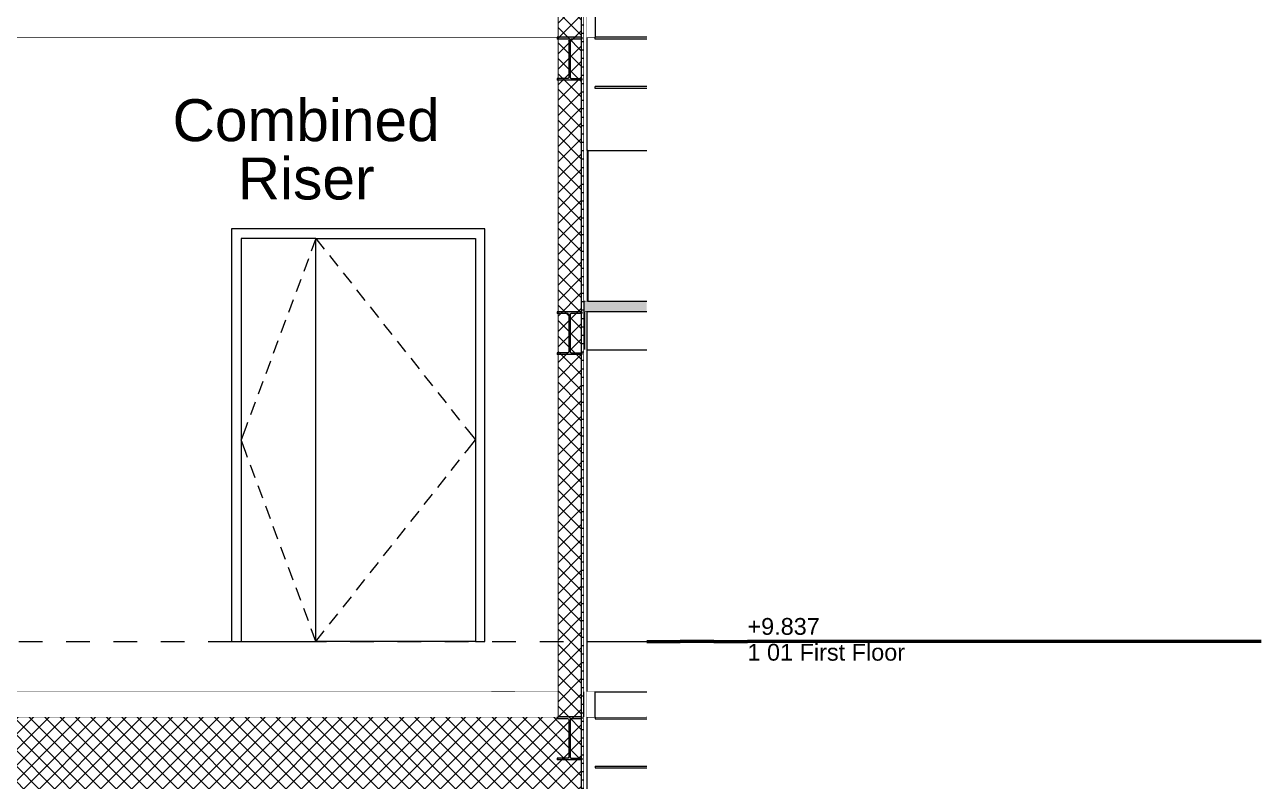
# Model space of a CAD drawing. Header units: millimetres. Extents: x -46169 to 174149, y -86316 to 18123.
# Drawn here: x 166780 to 174149, y -75662 to -71154 of the extents above; entities that cross this region are included whole.
import ezdxf

# ---------------------------------------------------------------- set-up
doc = ezdxf.new("R2010")
doc.units = ezdxf.units.MM
doc.header["$MEASUREMENT"] = 0
doc.linetypes.add('Dashed', pattern=[2822.222233, 1411.111116, -1411.111116])
doc.linetypes.add('Wipeout_Contour', pattern=[1000, 0, -1000])
for name, color, linetype, lineweight, true_color in [('0_Pen_No__105', 7, 'Continuous', 15, 0xa6a6a6), ('0_Pen_No__25', 7, 'Continuous', 50, 0x2a2a2a), ('New_A-25-M_Wall_Int_Pen_No__107', 7, 'Continuous', 15, 0xa6a6a6), ('New_ArchiCAD Doors_Pen_No__63', 7, 'Continuous', 20, 0x606060)]:
    doc.layers.add(name, color=color, linetype=linetype, lineweight=lineweight, true_color=true_color)
for name, color, linetype, lineweight in [('0_Pen_No__6', 7, 'Continuous', 35), ('A-230-M_FLOOR.IFC Import_Pen_No__89', 8, 'Continuous', 20), ('A-95-P_Text_1_50_GA_Pen_No__1', 7, 'Continuous', 13), ('New_A-20-M_Floor_Slab_Pen_No__89', 8, 'Continuous', 20), ('New_A-25-M_Wall_Int_Pen_No__1', 7, 'Continuous', 13), ('New_A-25-M_Wall_Int_Pen_No__87', 8, 'Continuous', 20), ('New_A-30-M_Stair_Pen_No__1', 7, 'Continuous', 13), ('New_A-30-M_Stair_Pen_No__141', 255, 'Continuous', 0), ('New_A-30-M_Stair_Pen_No__160', 5, 'Continuous', 200), ('S-280-M_COLUMN.IFC Import_Pen_No__88', 8, 'Continuous', 20), ('S-280-M_STRUCT_FRAME.IFC Import_Pen_No__1', 7, 'Continuous', 13), ('S-280-M_STRUCT_FRAME.IFC Import_Pen_No__160', 5, 'Continuous', 200), ('S-280-M_STRUCT_FRAME.IFC Import_Pen_No__90', 8, 'Continuous', 20)]:
    doc.layers.add(name, color=color, linetype=linetype, lineweight=lineweight)
for name, color, linetype in [('A-230-M_FLOOR.IFC Import', 7, 'Continuous'), ('A-25-M_Wall_Int', 7, 'Continuous'), ('New_A-20-M_Floor_Slab', 7, 'Continuous'), ('New_A-25-M_Wall_Int', 7, 'Continuous'), ('New_A-30-M_Stair', 7, 'Continuous'), ('New_ArchiCAD Doors', 7, 'Continuous'), ('S-280-M_COLUMN.IFC Import', 7, 'Continuous'), ('S-280-M_STRUCT_FRAME.IFC Import', 7, 'Continuous')]:
    doc.layers.add(name, color=color, linetype=linetype)
doc.styles.add('GENERATED_STYLE_1', font='')
doc.styles.get('GENERATED_STYLE_1').set_extended_font_data('Swis721 BT')
pattern_1 = [(45, (165992.32, -78878.83), (-45.96194, 45.96194), []), (135, (165992.32, -78878.83), (45.96194, 45.96194), [])]
pattern_2 = [(270, (165992.32, -78878.83), (86.60254, 0), [0, -50]), (270, (166035.62, -78903.83), (86.60254, 0), [0, -50])]

# ---------------------------------------------------------------- blocks, each defined once
blk = doc.blocks.new('Section Elem_3_3', base_point=(165992.3, -78878.8))
at = {"color": 254, "linetype": 'Wipeout_Contour', "lineweight": 0, "ltscale": 725975.572081}
blk.add_wipeout([(166086.5, -74828.8), (164477.2, -74828.8), (164477.2, -75128.8), (166086.5, -75128.8)], dxfattribs=at).dxf.layer = 'New_A-20-M_Floor_Slab'
at = {"color": 254, "linetype": 'Wipeout_Contour', "lineweight": 0, "ltscale": 744327.65507}
blk.add_wipeout([(170128.4, -75128.8), (170486.5, -75128.8), (170486.5, -74828.8), (170128.4, -74828.8)], dxfattribs=at).dxf.layer = 'New_A-20-M_Floor_Slab'
at = {"layer": 'New_A-20-M_Floor_Slab_Pen_No__89', "linetype": 'Continuous'}
for p, q in [((164477.2, -74828.8), (166086.5, -74828.8)), ((170111.6, -75128.8), (170111.6, -74828.8)), ((170128.4, -75128.8), (170178.4, -75128.8))]:
    blk.add_line(p, q, dxfattribs=at)
blk = doc.blocks.new('Section Elem_5_3', base_point=(165992.3, -78878.8))
at = {"color": 254, "linetype": 'Wipeout_Contour', "lineweight": 0, "ltscale": 739008.640083}
blk.add_wipeout([(169702, -71228.8), (169562, -71228.8), (169562, -75128.8), (169702, -75128.8)], dxfattribs=at).dxf.layer = 'New_A-25-M_Wall_Int'
at = {"layer": 'New_A-25-M_Wall_Int_Pen_No__87', "linetype": 'Continuous'}
for p, q in [((169562, -71228.8), (169702, -71228.8)), ((169702, -75128.8), (169562, -75128.8))]:
    blk.add_line(p, q, dxfattribs=at)
blk = doc.blocks.new('Section Elem_9_3', base_point=(165992.3, -78878.8))
at = {"layer": 'New_A-25-M_Wall_Int_Pen_No__87', "linetype": 'Continuous'}
for p, q in [((166359.4, -71228.8), (169562, -71228.8)), ((166378.6, -75128.8), (169562, -75128.8))]:
    blk.add_line(p, q, dxfattribs=at)
at = {"color": 254, "linetype": 'Wipeout_Contour', "lineweight": 0, "ltscale": 1447502.405845415}
blk.add_wipeout([(166241.6, -71239), (166241.6, -71522.4), (166264.8, -71522.4), (166271.1, -71519.8), (166273.7, -71513.5), (166273.7, -71247.9), (166271.1, -71241.6), (166264.8, -71239)], dxfattribs=at).dxf.layer = 'New_A-25-M_Wall_Int'
at = {"layer": 'New_A-25-M_Wall_Int_Pen_No__87', "linetype": 'Continuous'}
for p, q in [((166241.5, -71522.4), (166241.5, -71239)), ((166241.5, -71538.8), (166241.5, -71532.6))]:
    blk.add_line(p, q, dxfattribs=at)
blk = doc.blocks.new('Section Elem_17_3', base_point=(165992.3, -78878.8))
at = {"color": 254, "linetype": 'Wipeout_Contour', "lineweight": 0, "ltscale": 739747.965392}
blk.add_wipeout([(166241.5, -75278.8), (166241.5, -78878.8), (169956.5, -78878.8), (169956.5, -75278.8)], dxfattribs=at).dxf.layer = 'New_A-25-M_Wall_Int'
at = {"layer": 'New_A-25-M_Wall_Int_Pen_No__107', "linetype": 'Continuous'}
h = blk.add_hatch(dxfattribs=at)
h.set_pattern_fill('Concrete_Block_0003', color=256, style=0, pattern_type=2)
h.set_pattern_definition(pattern_1)
h.paths.add_polyline_path([(166241.5, -75278.8), (166241.5, -78878.8), (169956.5, -78878.8), (169956.5, -75278.8)])
at = {"layer": 'New_A-25-M_Wall_Int_Pen_No__1', "linetype": 'Continuous'}
for p, q in [((166273.1, -75278.8), (166241.5, -75278.8)), ((166280.3, -75278.8), (166273.1, -75278.8)), ((166359.3, -75278.8), (166280.3, -75278.8)), ((169952.7, -75278.8), (166359.3, -75278.8)), ((169956.5, -75278.8), (169952.7, -75278.8))]:
    blk.add_line(p, q, dxfattribs=at)
blk = doc.blocks.new('Section Elem_21_3', base_point=(165992.3, -78878.8))
at = {"color": 254, "linetype": 'Wipeout_Contour', "lineweight": 0, "ltscale": 733879.082588}
blk.add_wipeout([(168069.1, -72443.8), (168012.1, -72443.8), (168012.1, -74828.8), (168069.1, -74828.8)], dxfattribs=at).dxf.layer = 'New_ArchiCAD Doors'
at = {"color": 254, "linetype": 'Wipeout_Contour', "lineweight": 0, "ltscale": 739206.030832}
blk.add_wipeout([(169465.1, -74828.8), (169522.1, -74828.8), (169522.1, -72443.8), (169465.1, -72443.8)], dxfattribs=at).dxf.layer = 'New_ArchiCAD Doors'
at = {"color": 254, "linetype": 'Wipeout_Contour', "lineweight": 0, "ltscale": 1469200.412581415}
blk.add_wipeout([(168069.1, -72427.8), (169465.1, -72427.8), (169465.1, -72443.8), (169522.1, -72443.8), (169522.1, -72370.8), (168012.1, -72370.8), (168012.1, -72443.8), (168069.1, -72443.8)], dxfattribs=at).dxf.layer = 'New_ArchiCAD Doors'
at = {"layer": 'New_ArchiCAD Doors_Pen_No__63', "linetype": 'Continuous'}
for p, q in [((168012.1, -72370.8), (168012.1, -72443.8)), ((169522.1, -72370.8), (168012.1, -72370.8)), ((169522.1, -72443.8), (169522.1, -72370.8)), ((168012.1, -72443.8), (168012.1, -74828.8)), ((169522.1, -74828.8), (169522.1, -72443.8))]:
    blk.add_line(p, q, dxfattribs=at)
at = {"color": 254, "linetype": 'Wipeout_Contour', "lineweight": 0, "ltscale": 737347.067426}
blk.add_wipeout([(169465.1, -74828.8), (169465.1, -72427.8), (168515.1, -72427.8), (168515.1, -74828.8)], dxfattribs=at).dxf.layer = 'New_ArchiCAD Doors'
at = {"layer": 'New_ArchiCAD Doors_Pen_No__63', "linetype": 'Continuous'}
for p, q in [((169465.1, -72427.8), (169465.1, -74828.8)), ((168595.8, -72529.8), (168645.4, -72592.5)), ((168676.5, -72631.7), (168726.1, -72694.4)), ((168757.1, -72733.7), (168806.8, -72796.4)), ((168837.8, -72835.6), (168887.5, -72898.3)), ((168918.5, -72937.5), (168968.1, -73000.3)), ((168999.2, -73039.5), (169048.8, -73102.2)), ((169079.8, -73141.4), (169129.5, -73204.2)), ((169160.5, -73243.4), (169210.1, -73306.1)), ((169241.2, -73345.3), (169290.8, -73408)), ((169321.8, -73447.3), (169371.5, -73510)), ((169402.5, -73549.2), (169415.5, -73565.6)), ((169415.5, -73565.6), (169465.1, -73628.3)), ((169415.5, -73691.1), (169465.1, -73628.3)), ((169321.8, -73809.4), (169371.5, -73746.7)), ((169402.5, -73707.5), (169415.5, -73691.1)), ((169241.2, -73911.4), (169290.8, -73848.6)), ((169160.5, -74013.3), (169210.1, -73950.6)), ((169079.8, -74115.2), (169129.5, -74052.5)), ((168999.2, -74217.2), (169048.8, -74154.4)), ((168918.5, -74319.1), (168968.1, -74256.4)), ((168837.8, -74421.1), (168887.5, -74358.3)), ((168757.1, -74523), (168806.8, -74460.3)), ((168676.5, -74624.9), (168726.1, -74562.2)), ((168595.8, -74726.9), (168645.4, -74664.2)), ((169465.1, -74828.8), (169522.1, -74828.8))]:
    blk.add_line(p, q, dxfattribs=at)
at = {"color": 254, "linetype": 'Wipeout_Contour', "lineweight": 0, "ltscale": 734788.033878}
blk.add_wipeout([(168069.1, -74828.8), (168515.1, -74828.8), (168515.1, -72427.8), (168069.1, -72427.8)], dxfattribs=at).dxf.layer = 'New_ArchiCAD Doors'
at = {"layer": 'New_ArchiCAD Doors_Pen_No__63', "linetype": 'Continuous'}
for p, q in [((168515.1, -72427.8), (168069.1, -72427.8)), ((168069.1, -72427.8), (168069.1, -74828.8)), ((168515.1, -72427.8), (168487.3, -72502.8)), ((168515.1, -74828.8), (168515.1, -72427.8)), ((168515.1, -72427.8), (169465.1, -72427.8)), ((168515.1, -72427.8), (168564.8, -72490.6)), ((168469.9, -72549.7), (168442, -72624.7)), ((168424.6, -72671.6), (168396.7, -72746.5)), ((168379.3, -72793.4), (168351.5, -72868.4)), ((168334, -72915.3), (168306.2, -72990.3)), ((168288.8, -73037.1), (168260.9, -73112.1)), ((168243.5, -73159), (168215.6, -73234)), ((168198.2, -73280.9), (168170.4, -73355.9)), ((168152.9, -73402.7), (168125.1, -73477.7)), ((168107.7, -73524.6), (168097, -73553.3)), ((168097, -73553.3), (168069.1, -73628.3)), ((168097, -73703.3), (168069.1, -73628.3)), ((168107.7, -73732.1), (168097, -73703.3)), ((168152.9, -73853.9), (168125.1, -73778.9)), ((168198.2, -73975.8), (168170.4, -73900.8)), ((168243.5, -74097.7), (168215.6, -74022.7)), ((168288.8, -74219.5), (168260.9, -74144.5)), ((168334, -74341.4), (168306.2, -74266.4)), ((168379.3, -74463.2), (168351.5, -74388.3)), ((168424.6, -74585.1), (168396.7, -74510.1)), ((168469.9, -74707), (168442, -74632)), ((168515.1, -74828.8), (168487.3, -74753.8)), ((168515.1, -74828.8), (168564.8, -74766.1)), ((168012.1, -74828.8), (168069.1, -74828.8)), ((168069.1, -74828.8), (168515.1, -74828.8)), ((169465.1, -74828.8), (168515.1, -74828.8))]:
    blk.add_line(p, q, dxfattribs=at)
blk = doc.blocks.new('Section Elem_49_3', base_point=(165992.3, -78878.8))
at = {"color": 254, "linetype": 'Wipeout_Contour', "lineweight": 0, "ltscale": 744643.941559}
blk.add_wipeout([(170111.5, -75278.8), (170111.5, -75953.9), (170111.8, -75953.9), (170111.8, -75278.8)], dxfattribs=at).dxf.layer = 'New_A-25-M_Wall_Int'
at = {"color": 254, "linetype": 'Wipeout_Contour', "lineweight": 0, "ltscale": 748589.587537}
blk.add_wipeout([(170111.5, -78878.8), (170111.8, -78878.8), (170111.8, -77141), (170111.5, -77141)], dxfattribs=at).dxf.layer = 'New_A-25-M_Wall_Int'
at = {"color": 254, "linetype": 'Wipeout_Contour', "lineweight": 0, "ltscale": 746756.658904}
blk.add_wipeout([(169956.5, -75278.8), (169956.5, -78878.8), (170096.5, -78878.8), (170096.5, -75278.8)], dxfattribs=at).dxf.layer = 'New_A-25-M_Wall_Int'
at = {"layer": 'New_A-25-M_Wall_Int_Pen_No__107', "linetype": 'Continuous'}
h = blk.add_hatch(dxfattribs=at)
h.set_pattern_fill('Concrete_Block_0003', color=256, style=0, pattern_type=2)
h.set_pattern_definition(pattern_1)
h.paths.add_polyline_path([(169956.5, -75278.8), (169956.5, -78878.8), (170096.5, -78878.8), (170096.5, -75278.8)])
at = {"color": 254, "linetype": 'Wipeout_Contour', "lineweight": 0, "ltscale": 747038.996672}
blk.add_wipeout([(170096.5, -78878.8), (170111.5, -78878.8), (170111.5, -75278.8), (170096.5, -75278.8)], dxfattribs=at).dxf.layer = 'New_A-25-M_Wall_Int'
at = {"layer": 'New_A-25-M_Wall_Int_Pen_No__107', "linetype": 'Continuous'}
h = blk.add_hatch(dxfattribs=at)
h.set_pattern_fill('Plaster_0003', color=256, style=0, pattern_type=2)
h.set_pattern_definition([(270, (165992.32, -78878.83), (86.6025, 0), [0, -50]), (270, (166035.62, -78903.83), (86.6025, 0), [0, -50])])
h.paths.add_polyline_path([(170096.5, -78878.8), (170111.5, -78878.8), (170111.5, -75278.8), (170096.5, -75278.8)])
at = {"layer": 'New_A-25-M_Wall_Int_Pen_No__1', "linetype": 'Continuous'}
for p, q in [((170096.5, -75278.8), (170096.5, -78878.8)), ((170111.5, -75278.8), (170111.5, -75953.9)), ((170111.5, -76849.1), (170111.5, -76853.8)), ((170111.5, -76853.8), (170111.5, -77141)), ((170111.5, -77141), (170111.5, -78878.8))]:
    blk.add_line(p, q, dxfattribs=at)
at = {"layer": 'New_A-25-M_Wall_Int_Pen_No__1', "linetype": 'Continuous', "flags": 128}
blk.add_lwpolyline([(170111.5, -75953.9), (170111.5, -75954), (170111.5, -76849.1)], dxfattribs=at)
blk = doc.blocks.new('Section Elem_50_3', base_point=(165992.3, -78878.8))
at = {"color": 254, "linetype": 'Wipeout_Contour', "lineweight": 0, "ltscale": 1846875.876743966}
blk.add_wipeout([(170128.4, -71903.9), (170486.5, -71903.9), (170486.5, -71533.2), (170178.5, -71533.2), (170178.5, -71522.5), (170486.5, -71522.5), (170486.5, -71239.5), (170178.5, -71239.5), (170178.5, -71228.8), (170128.4, -71228.8)], dxfattribs=at).dxf.layer = 'New_A-25-M_Wall_Int'
at = {"color": 254, "linetype": 'Wipeout_Contour', "lineweight": 0, "ltscale": 742701.407636}
blk.add_wipeout([(170486.5, -73091), (170128.4, -73091), (170128.4, -74828.8), (170486.5, -74828.8)], dxfattribs=at).dxf.layer = 'New_A-25-M_Wall_Int'
at = {"layer": 'New_A-25-M_Wall_Int_Pen_No__87', "linetype": 'Continuous'}
for p, q in [((170128.4, -71228.8), (170178.4, -71228.8)), ((170128.4, -74828.8), (170486.5, -74828.8))]:
    blk.add_line(p, q, dxfattribs=at)
blk = doc.blocks.new('Section Elem_51_3', base_point=(165992.3, -78878.8))
at = {"color": 254, "linetype": 'Wipeout_Contour', "lineweight": 0, "ltscale": 738912.421213}
blk.add_wipeout([(170111.6, -71228.8), (170111.5, -71228.8), (170111.5, -72799.1), (170111.6, -72799.1)], dxfattribs=at).dxf.layer = 'New_A-25-M_Wall_Int'
at = {"color": 254, "linetype": 'Wipeout_Contour', "lineweight": 0, "ltscale": 1114272.543785044}
blk.add_wipeout([(170111.5, -75278.8), (170111.6, -75278.8), (170111.6, -75128.8), (170111.6, -75128.8), (170111.6, -73091), (170111.5, -73091)], dxfattribs=at).dxf.layer = 'New_A-25-M_Wall_Int'
at = {"color": 254, "linetype": 'Wipeout_Contour', "lineweight": 0, "ltscale": 740863.848321}
blk.add_wipeout([(170111.5, -75278.8), (170111.5, -71228.8), (170096.5, -71228.8), (170096.5, -75278.8)], dxfattribs=at).dxf.layer = 'New_A-25-M_Wall_Int'
at = {"layer": 'New_A-25-M_Wall_Int_Pen_No__107', "linetype": 'Continuous'}
h = blk.add_hatch(dxfattribs=at)
h.set_pattern_fill('Plaster_0003', color=256, style=0, pattern_type=2)
h.set_pattern_definition(pattern_2)
h.paths.add_polyline_path([(170111.5, -75278.8), (170111.5, -71228.8), (170096.5, -71228.8), (170096.5, -75278.8)])
at = {"color": 254, "linetype": 'Wipeout_Contour', "lineweight": 0, "ltscale": 740579.154792}
blk.add_wipeout([(170096.5, -71228.8), (169956.5, -71228.8), (169956.5, -75278.8), (170096.5, -75278.8)], dxfattribs=at).dxf.layer = 'New_A-25-M_Wall_Int'
at = {"layer": 'New_A-25-M_Wall_Int_Pen_No__107', "linetype": 'Continuous'}
h = blk.add_hatch(dxfattribs=at)
h.set_pattern_fill('Concrete_Block_0003', color=256, style=0, pattern_type=2)
h.set_pattern_definition(pattern_1)
h.paths.add_polyline_path([(170096.5, -71228.8), (169956.5, -71228.8), (169956.5, -75278.8), (170096.5, -75278.8)])
at = {"layer": 'New_A-25-M_Wall_Int_Pen_No__1', "linetype": 'Continuous'}
for p, q in [((169956.5, -71228.8), (169956.5, -75278.8)), ((170096.5, -71228.8), (170096.5, -75278.8)), ((170111.5, -71228.8), (170111.5, -72799.1)), ((170111.5, -72799.1), (170111.5, -73091)), ((170111.5, -73091), (170111.5, -75278.8))]:
    blk.add_line(p, q, dxfattribs=at)
at = {"layer": 'New_A-25-M_Wall_Int_Pen_No__87', "linetype": 'Continuous'}
blk.add_line((170111.6, -75128.8), (170111.6, -75278.8), dxfattribs=at)
blk = doc.blocks.new('Section Elem_61_3', base_point=(165992.3, -78878.8))
at = {"color": 254, "linetype": 'Wipeout_Contour', "lineweight": 0, "ltscale": 732749.511366}
blk.add_wipeout([(170111.5, -68749.1), (170111.9, -68749.1), (170111.9, -67178.8), (170111.5, -67178.8)], dxfattribs=at).dxf.layer = 'New_A-25-M_Wall_Int'
at = {"color": 254, "linetype": 'Wipeout_Contour', "lineweight": 0, "ltscale": 920269.438024}
blk.add_wipeout([(170111.5, -71228.8), (170111.9, -71228.8), (170111.9, -70778.8), (170111.9, -69041), (170111.5, -69041)], dxfattribs=at).dxf.layer = 'New_A-25-M_Wall_Int'
at = {"color": 254, "linetype": 'Wipeout_Contour', "lineweight": 0, "ltscale": 734608.01221}
blk.add_wipeout([(170096.5, -71228.8), (170111.5, -71228.8), (170111.5, -67178.8), (170096.5, -67178.8)], dxfattribs=at).dxf.layer = 'New_A-25-M_Wall_Int'
at = {"layer": 'New_A-25-M_Wall_Int_Pen_No__107', "linetype": 'Continuous'}
h = blk.add_hatch(dxfattribs=at)
h.set_pattern_fill('Plaster_0003', color=256, style=0, pattern_type=2)
h.set_pattern_definition(pattern_2)
h.paths.add_polyline_path([(170096.5, -71228.8), (170111.5, -71228.8), (170111.5, -67178.8), (170096.5, -67178.8)])
at = {"color": 254, "linetype": 'Wipeout_Contour', "lineweight": 0, "ltscale": 734320.892962}
blk.add_wipeout([(169956.5, -67178.8), (169956.5, -71228.8), (170096.5, -71228.8), (170096.5, -67178.8)], dxfattribs=at).dxf.layer = 'New_A-25-M_Wall_Int'
at = {"layer": 'New_A-25-M_Wall_Int_Pen_No__107', "linetype": 'Continuous'}
h = blk.add_hatch(dxfattribs=at)
h.set_pattern_fill('Concrete_Block_0003', color=256, style=0, pattern_type=2)
h.set_pattern_definition(pattern_1)
h.paths.add_polyline_path([(169956.5, -67178.8), (169956.5, -71228.8), (170096.5, -71228.8), (170096.5, -67178.8)])
at = {"layer": 'New_A-25-M_Wall_Int_Pen_No__1', "linetype": 'Continuous'}
for p, q in [((169956.5, -67178.8), (169956.5, -71228.8)), ((170096.5, -67178.8), (170096.5, -71228.8)), ((170111.5, -67178.8), (170111.5, -68749.1)), ((170111.5, -68749.1), (170111.5, -69041)), ((170111.5, -69041), (170111.5, -71228.8))]:
    blk.add_line(p, q, dxfattribs=at)
blk = doc.blocks.new('Section Elem_64_3', base_point=(165992.3, -78878.8))
at = {"color": 254, "linetype": 'Wipeout_Contour', "lineweight": 0, "ltscale": 740232.80331}
blk.add_wipeout([(170135.9, -72803.7), (170135.5, -72803.7), (170135.5, -72803.8), (170135.9, -72803.8)], dxfattribs=at).dxf.layer = 'New_A-30-M_Stair'
at = {"color": 254, "linetype": 'Wipeout_Contour', "lineweight": 0, "ltscale": 740447.599772}
blk.add_wipeout([(170119.5, -72863.8), (170119.5, -73091), (170119.9, -73091), (170119.9, -72863.8)], dxfattribs=at).dxf.layer = 'New_A-30-M_Stair'
at = {"color": 254, "linetype": 'Wipeout_Contour', "lineweight": 0, "ltscale": 740878.337935}
blk.add_wipeout([(170135.9, -72803.8), (170486.5, -72803.8), (170486.5, -72803.7), (170135.9, -72803.7)], dxfattribs=at).dxf.layer = 'New_A-30-M_Stair'
at = {"color": 254, "linetype": 'Wipeout_Contour', "lineweight": 0, "ltscale": 741137.997128}
blk.add_wipeout([(170128.4, -73091), (170486.5, -73091), (170486.5, -72863.8), (170128.4, -72863.8)], dxfattribs=at).dxf.layer = 'New_A-30-M_Stair'
at = {"layer": 'New_A-30-M_Stair_Pen_No__1', "linetype": 'Continuous'}
for p, q in [((170119.5, -73091), (170119.8, -73091)), ((170128.4, -73091), (170486.5, -73091))]:
    blk.add_line(p, q, dxfattribs=at)
at = {"layer": 'New_A-30-M_Stair_Pen_No__141', "linetype": 'Continuous'}
for p, q in [((170119.5, -72863.8), (170119.5, -73091)), ((170486.5, -72863.8), (170119.5, -72863.8))]:
    blk.add_line(p, q, dxfattribs=at)
at = {"layer": 'New_A-30-M_Stair_Pen_No__141', "linetype": 'Continuous', "flags": 128}
blk.add_lwpolyline([(170119.5, -73091), (170117.7, -73091), (170111.5, -73091)], dxfattribs=at)
at = {"color": 254, "linetype": 'Wipeout_Contour', "lineweight": 0, "ltscale": 739528.528673}
blk.add_wipeout([(170135.9, -71904), (170135.5, -71904), (170135.5, -72803.7), (170135.9, -72803.7)], dxfattribs=at).dxf.layer = 'New_A-30-M_Stair'
at = {"color": 254, "linetype": 'Wipeout_Contour', "lineweight": 0, "ltscale": 740174.677567}
blk.add_wipeout([(170135.9, -72803.7), (170486.5, -72803.7), (170486.5, -71904), (170135.9, -71904)], dxfattribs=at).dxf.layer = 'New_A-30-M_Stair'
at = {"color": 254, "linetype": 'Wipeout_Contour', "lineweight": 0, "ltscale": 738824.251354}
blk.add_wipeout([(170135.9, -71903.9), (170135.5, -71903.9), (170135.5, -71904), (170135.9, -71904)], dxfattribs=at).dxf.layer = 'New_A-30-M_Stair'
at = {"color": 254, "linetype": 'Wipeout_Contour', "lineweight": 0, "ltscale": 740170.310274}
blk.add_wipeout([(170119.5, -72803.8), (170119.9, -72803.8), (170119.9, -72799.1), (170119.5, -72799.1)], dxfattribs=at).dxf.layer = 'New_A-30-M_Stair'
at = {"layer": 'New_A-30-M_Stair_Pen_No__160', "linetype": 'Continuous', "lineweight": 0, "true_color": 0x00007f}
for points in [[(170111.5, -73091), (170117.7, -73091), (170119.5, -73091), (170119.5, -72799.1), (170117.7, -72799.1), (170111.5, -72799.1)], [(170486.5, -72803.8), (170119.5, -72803.8), (170119.5, -72863.8), (170486.5, -72863.8)]]:
    blk.add_hatch(color=176, dxfattribs=at).paths.add_polyline_path(points)
at = {"layer": 'New_A-30-M_Stair_Pen_No__1', "linetype": 'Continuous'}
blk.add_line((170119.5, -72799.1), (170119.8, -72799.1), dxfattribs=at)
at = {"layer": 'New_A-30-M_Stair_Pen_No__141', "linetype": 'Continuous'}
for p, q in [((170119.5, -72799.1), (170119.5, -72803.8)), ((170127.5, -72803.8), (170119.5, -72803.8)), ((170127.5, -72803.7), (170127.5, -72803.8)), ((170135.5, -72803.7), (170135.5, -72803.8)), ((170486.5, -72803.8), (170135.5, -72803.8))]:
    blk.add_line(p, q, dxfattribs=at)
at = {"layer": 'New_A-30-M_Stair_Pen_No__141', "linetype": 'Continuous', "flags": 128}
blk.add_lwpolyline([(170119.5, -72799.1), (170117.7, -72799.1), (170111.5, -72799.1)], dxfattribs=at)
at = {"color": 254, "linetype": 'Wipeout_Contour', "lineweight": 0, "ltscale": 739471.014524}
blk.add_wipeout([(170135.9, -71904), (170486.5, -71904), (170486.5, -71903.9), (170135.9, -71903.9)], dxfattribs=at).dxf.layer = 'New_A-30-M_Stair'
at = {"layer": 'New_A-30-M_Stair_Pen_No__160', "linetype": 'Continuous', "lineweight": 0, "true_color": 0x00007f}
blk.add_hatch(color=176, dxfattribs=at).paths.add_polyline_path([(170135.5, -72803.8), (170135.5, -72803.7), (170135.5, -71904), (170135.5, -71903.9), (170135.4, -71903.9), (170135.4, -71903.9), (170129.3, -71903.9), (170127.6, -71903.9), (170127.5, -71903.9), (170127.5, -71903.9), (170127.5, -71904), (170127.5, -72803.7), (170127.5, -72803.8), (170127.5, -72803.8), (170127.6, -72803.8), (170129.3, -72803.8), (170135.4, -72803.8), (170135.4, -72803.8)])
at = {"layer": 'New_A-30-M_Stair_Pen_No__1', "linetype": 'Continuous'}
for p, q in [((170135.5, -71903.9), (170135.9, -71903.9)), ((170135.9, -71903.9), (170486.5, -71903.9)), ((170135.9, -72803.7), (170135.9, -71904))]:
    blk.add_line(p, q, dxfattribs=at)
at = {"layer": 'New_A-30-M_Stair_Pen_No__141', "linetype": 'Continuous'}
blk.add_line((170127.6, -71903.9), (170127.5, -71903.9), dxfattribs=at)
at = {"layer": 'New_A-30-M_Stair_Pen_No__141', "linetype": 'Continuous', "flags": 128}
for points in [[(170127.5, -71903.9), (170127.5, -71904), (170127.5, -72803.7)], [(170135.5, -71903.9), (170135.4, -71903.9), (170135.4, -71903.9), (170129.3, -71903.9), (170127.5, -71903.9), (170127.5, -71903.9)], [(170135.5, -71903.9), (170135.5, -71904), (170135.5, -72803.7)]]:
    blk.add_lwpolyline(points, dxfattribs=at)
blk = doc.blocks.new('Section Elem_162_3', base_point=(165992.3, -78878.8))
at = {"color": 254, "linetype": 'Wipeout_Contour', "lineweight": 0, "ltscale": 1862927.997735675}
blk.add_wipeout([(170128.4, -75953.9), (170486.5, -75953.9), (170486.5, -75583.2), (170179, -75583.2), (170179, -75572.5), (170486.5, -75572.5), (170486.5, -75289.5), (170179, -75289.5), (170179, -75278.8), (170128.4, -75278.8)], dxfattribs=at).dxf.layer = 'New_A-25-M_Wall_Int'
at = {"color": 254, "linetype": 'Wipeout_Contour', "lineweight": 0, "ltscale": 749301.576684}
blk.add_wipeout([(170486.5, -77141), (170128.4, -77141), (170128.4, -78878.8), (170486.5, -78878.8)], dxfattribs=at).dxf.layer = 'New_A-25-M_Wall_Int'
at = {"layer": 'New_A-25-M_Wall_Int_Pen_No__87', "linetype": 'Continuous'}
blk.add_line((170128.4, -75278.8), (170178.4, -75278.8), dxfattribs=at)
blk = doc.blocks.new('Section Elem_180_3', base_point=(165992.3, -78878.8))
at = {"color": 254, "linetype": 'Wipeout_Contour', "lineweight": 0, "ltscale": 3325509.532701952}
blk.add_wipeout([(169702, -75128.8), (169956.5, -75128.8), (169956.5, -73119.8), (169952.7, -73119.8), (169952.7, -73108.9), (169956.5, -73108.9), (169956.5, -72874.7), (169952.7, -72874.7), (169952.7, -72863.8), (169956.5, -72863.8), (169956.5, -71484.8), (169952.7, -71484.8), (169952.7, -71473.9), (169956.5, -71473.9), (169956.5, -71239.7), (169952.7, -71239.7), (169952.7, -71228.8), (169702, -71228.8)], dxfattribs=at).dxf.layer = 'New_A-25-M_Wall_Int'
at = {"layer": 'New_A-25-M_Wall_Int_Pen_No__87', "linetype": 'Continuous'}
for p, q in [((169702, -71228.8), (169952.7, -71228.8)), ((169702, -75128.8), (169956.5, -75128.8))]:
    blk.add_line(p, q, dxfattribs=at)
blk = doc.blocks.new('Section Elem_181_3', base_point=(165992.3, -78878.8))
at = {"color": 254, "linetype": 'Wipeout_Contour', "lineweight": 0, "ltscale": 738913.066597}
blk.add_wipeout([(170111.8, -71228.8), (170111.6, -71228.8), (170111.6, -72799.1), (170111.8, -72799.1)], dxfattribs=at).dxf.layer = 'A-25-M_Wall_Int'
at = {"color": 254, "linetype": 'Wipeout_Contour', "lineweight": 0, "ltscale": 742225.30274}
blk.add_wipeout([(170111.6, -73091), (170111.6, -75128.8), (170111.8, -75128.8), (170111.8, -73091)], dxfattribs=at).dxf.layer = 'A-25-M_Wall_Int'
blk = doc.blocks.new('Section Elem_223_3', base_point=(165992.3, -78878.8))
at = {"color": 254, "linetype": 'Wipeout_Contour', "lineweight": 0, "ltscale": 2396876.240677879}
blk.add_wipeout([(170111.8, -71228.8), (170111.8, -72799.1), (170119.9, -72799.1), (170119.9, -72803.8), (170127.5, -72803.8), (170127.5, -71903.9), (170128.4, -71903.9), (170128.4, -68813.8), (170119.9, -68813.8), (170119.9, -69041), (170111.9, -69041), (170111.9, -70778.8), (170111.9, -71228.8)], dxfattribs=at).dxf.layer = 'S-280-M_COLUMN.IFC Import'
at = {"color": 254, "linetype": 'Wipeout_Contour', "lineweight": 0, "ltscale": 2790016.066855576}
blk.add_wipeout([(170112, -75278.8), (170111.8, -75278.8), (170111.8, -75953.9), (170111.9, -75953.9), (170111.9, -75954), (170111.9, -76849.1), (170119.8, -76849.1), (170119.8, -76853.8), (170128.4, -76853.8), (170128.4, -72863.8), (170119.9, -72863.8), (170119.9, -73091), (170111.8, -73091), (170111.8, -75128.8), (170112, -75128.8)], dxfattribs=at).dxf.layer = 'S-280-M_COLUMN.IFC Import'
at = {"color": 254, "linetype": 'Wipeout_Contour', "lineweight": 0, "ltscale": 737634.669265}
blk.add_wipeout([(170128.4, -71228.8), (170128.5, -71228.8), (170128.5, -71078.8), (170128.4, -71078.8)], dxfattribs=at).dxf.layer = 'S-280-M_COLUMN.IFC Import'
at = {"color": 254, "linetype": 'Wipeout_Contour', "lineweight": 0, "ltscale": 744035.537166}
blk.add_wipeout([(170128.4, -75278.8), (170128.5, -75278.8), (170128.5, -75128.8), (170128.4, -75128.8)], dxfattribs=at).dxf.layer = 'S-280-M_COLUMN.IFC Import'
at = {"layer": 'S-280-M_COLUMN.IFC Import_Pen_No__88', "linetype": 'Continuous'}
for p, q in [((170128.4, -68813.8), (170128.4, -71903.9)), ((170128.5, -71078.8), (170128.5, -71228.8)), ((170128.4, -72863.8), (170128.4, -76853.8)), ((170128.5, -75128.8), (170128.5, -75278.8))]:
    blk.add_line(p, q, dxfattribs=at)
blk = doc.blocks.new('Section Elem_261_3', base_point=(165992.3, -78878.8))
at = {"color": 254, "linetype": 'Wipeout_Contour', "lineweight": 0, "ltscale": 744913.067281}
blk.add_wipeout([(170179, -75278.8), (170179, -75289.5), (170486.5, -75289.5), (170486.5, -75278.8)], dxfattribs=at).dxf.layer = 'S-280-M_STRUCT_FRAME.IFC Import'
at = {"color": 254, "linetype": 'Wipeout_Contour', "lineweight": 0, "ltscale": 745388.76381}
blk.add_wipeout([(170179, -75572.5), (170179, -75583.2), (170486.5, -75583.2), (170486.5, -75572.5)], dxfattribs=at).dxf.layer = 'S-280-M_STRUCT_FRAME.IFC Import'
at = {"layer": 'S-280-M_STRUCT_FRAME.IFC Import_Pen_No__90', "linetype": 'Continuous'}
for p, q in [((170179, -75278.8), (170179, -75289.5)), ((170179, -75278.8), (170486.5, -75278.8)), ((170179, -75289.5), (170486.5, -75289.5)), ((170179, -75572.5), (170179, -75583.2)), ((170179, -75572.5), (170486.5, -75572.5)), ((170179, -75583.2), (170486.5, -75583.2))]:
    blk.add_line(p, q, dxfattribs=at)
blk = doc.blocks.new('Section Elem_263_3', base_point=(165992.3, -78878.8))
at = {"color": 254, "linetype": 'Wipeout_Contour', "lineweight": 0, "ltscale": 726346.668582}
blk.add_wipeout([(166086.5, -75128.8), (164476.6, -75128.8), (164476.6, -75278.8), (166086.5, -75278.8)], dxfattribs=at).dxf.layer = 'A-230-M_FLOOR.IFC Import'
at = {"color": 254, "linetype": 'Wipeout_Contour', "lineweight": 0, "ltscale": 736874.224529}
blk.add_wipeout([(166378.6, -75128.8), (166378.6, -75278.8), (169956.5, -75278.8), (169956.5, -75128.8)], dxfattribs=at).dxf.layer = 'A-230-M_FLOOR.IFC Import'
at = {"color": 254, "linetype": 'Wipeout_Contour', "lineweight": 0, "ltscale": 744782.08681}
blk.add_wipeout([(170178.4, -75278.8), (170486.5, -75278.8), (170486.5, -75128.8), (170178.4, -75128.8)], dxfattribs=at).dxf.layer = 'A-230-M_FLOOR.IFC Import'
at = {"layer": 'A-230-M_FLOOR.IFC Import_Pen_No__89', "linetype": 'Continuous'}
for p, q in [((164476.6, -75128.8), (166086.5, -75128.8)), ((164476.6, -75278.8), (164476.6, -75128.8)), ((164476.6, -75278.8), (166086.5, -75278.8))]:
    blk.add_line(p, q, dxfattribs=at)
at = {"color": 254, "linetype": 'Wipeout_Contour', "lineweight": 0, "ltscale": 744127.033821}
blk.add_wipeout([(170178.4, -75128.8), (170128.5, -75128.8), (170128.5, -75278.8), (170178.4, -75278.8)], dxfattribs=at).dxf.layer = 'A-230-M_FLOOR.IFC Import'
at = {"layer": 'A-230-M_FLOOR.IFC Import_Pen_No__89', "linetype": 'Continuous'}
for p, q in [((170178.4, -75128.8), (170486.5, -75128.8)), ((170178.4, -75278.8), (170178.4, -75128.8)), ((170178.4, -75278.8), (170179, -75278.8))]:
    blk.add_line(p, q, dxfattribs=at)
at = {"color": 254, "linetype": 'Wipeout_Contour', "lineweight": 0, "ltscale": 743974.934278}
blk.add_wipeout([(170112, -75128.8), (170111.7, -75128.8), (170111.7, -75278.8), (170112, -75278.8)], dxfattribs=at).dxf.layer = 'A-230-M_FLOOR.IFC Import'
at = {"color": 254, "linetype": 'Wipeout_Contour', "lineweight": 0, "ltscale": 743974.105471}
blk.add_wipeout([(170111.6, -75128.8), (170111.6, -75278.8), (170111.7, -75278.8), (170111.7, -75128.8)], dxfattribs=at).dxf.layer = 'A-230-M_FLOOR.IFC Import'
at = {"layer": 'A-230-M_FLOOR.IFC Import_Pen_No__89', "linetype": 'Continuous'}
for p, q in [((170111.6, -75128.8), (170111.7, -75128.8)), ((170111.7, -75128.8), (170112, -75128.8)), ((170111.7, -75278.8), (170111.7, -75128.8)), ((170112, -75278.8), (170112, -75128.8)), ((170111.6, -75278.8), (170111.7, -75278.8)), ((170111.7, -75278.8), (170112, -75278.8))]:
    blk.add_line(p, q, dxfattribs=at)
blk = doc.blocks.new('Section Elem_265_3', base_point=(165992.3, -78878.8))
at = {"layer": 'S-280-M_STRUCT_FRAME.IFC Import_Pen_No__160', "linetype": 'Continuous', "lineweight": 0, "true_color": 0x00007f}
blk.add_hatch(color=176, dxfattribs=at).paths.add_polyline_path([(170099.1, -75534.8), (170099.1, -75523.9), (170036.7, -75523.9), (170031.3, -75521.7), (170029.1, -75516.3), (170029.1, -75297.3), (170031.3, -75292), (170036.7, -75289.7), (170099.1, -75289.7), (170099.1, -75278.8), (169952.7, -75278.8), (169952.7, -75289.7), (170015.2, -75289.7), (170020.5, -75292), (170022.8, -75297.3), (170022.8, -75516.3), (170020.5, -75521.7), (170015.2, -75523.9), (169952.7, -75523.9), (169952.7, -75534.8)])
at = {"layer": 'S-280-M_STRUCT_FRAME.IFC Import_Pen_No__1', "linetype": 'Continuous'}
for p, q in [((169952.7, -75278.8), (169952.7, -75289.7)), ((170099.1, -75278.8), (169956.5, -75278.8)), ((170099.1, -75278.8), (170099.1, -75289.7)), ((169952.7, -75523.9), (169952.7, -75534.8)), ((170099.1, -75523.9), (170099.1, -75534.8)), ((170099.1, -75534.8), (169952.7, -75534.8))]:
    blk.add_line(p, q, dxfattribs=at)
at = {"layer": 'S-280-M_STRUCT_FRAME.IFC Import_Pen_No__1', "linetype": 'Continuous', "flags": 128}
for points in [[(170020.5, -75292), (170015.2, -75289.7), (169952.7, -75289.7)], [(170020.5, -75292), (170022.8, -75297.3), (170022.8, -75516.3), (170020.5, -75521.7)], [(170031.3, -75292), (170029.1, -75297.3), (170029.1, -75516.3), (170031.3, -75521.7)], [(170099.1, -75289.7), (170036.7, -75289.7), (170031.3, -75292)], [(170020.5, -75521.7), (170015.2, -75523.9), (169952.7, -75523.9)], [(170031.3, -75521.7), (170036.7, -75523.9), (170099.1, -75523.9)]]:
    blk.add_lwpolyline(points, dxfattribs=at)
blk = doc.blocks.new('Section Elem_277_3', base_point=(165992.3, -78878.8))
at = {"color": 254, "linetype": 'Wipeout_Contour', "lineweight": 0, "ltscale": 730158.050904}
blk.add_wipeout([(166241.5, -71228.8), (169956.5, -71228.8), (169956.5, -71078.8), (166241.5, -71078.8)], dxfattribs=at).dxf.layer = 'A-230-M_FLOOR.IFC Import'
at = {"color": 254, "linetype": 'Wipeout_Contour', "lineweight": 0, "ltscale": 738387.686759}
blk.add_wipeout([(170486.5, -71078.8), (170178.4, -71078.8), (170178.4, -71228.8), (170486.5, -71228.8)], dxfattribs=at).dxf.layer = 'A-230-M_FLOOR.IFC Import'
at = {"color": 254, "linetype": 'Wipeout_Contour', "lineweight": 0, "ltscale": 737726.959699}
blk.add_wipeout([(170128.5, -71078.8), (170128.5, -71228.8), (170178.4, -71228.8), (170178.4, -71078.8)], dxfattribs=at).dxf.layer = 'A-230-M_FLOOR.IFC Import'
at = {"layer": 'A-230-M_FLOOR.IFC Import_Pen_No__89', "linetype": 'Continuous'}
for p in [(170178.4, -71078.8), (170486.5, -71228.8)]:
    blk.add_line(p, (170178.4, -71228.8), dxfattribs=at)
blk = doc.blocks.new('Section Elem_278_3', base_point=(165992.3, -78878.8))
at = {"color": 254, "linetype": 'Wipeout_Contour', "lineweight": 0, "ltscale": 738511.827855}
blk.add_wipeout([(170178.5, -71228.8), (170178.5, -71239.5), (170486.5, -71239.5), (170486.5, -71228.8)], dxfattribs=at).dxf.layer = 'S-280-M_STRUCT_FRAME.IFC Import'
at = {"color": 254, "linetype": 'Wipeout_Contour', "lineweight": 0, "ltscale": 738965.890797}
blk.add_wipeout([(170178.5, -71522.5), (170178.5, -71533.2), (170486.5, -71533.2), (170486.5, -71522.5)], dxfattribs=at).dxf.layer = 'S-280-M_STRUCT_FRAME.IFC Import'
at = {"layer": 'S-280-M_STRUCT_FRAME.IFC Import_Pen_No__90', "linetype": 'Continuous'}
for p, q in [((170178.5, -71239.5), (170178.5, -71228.8)), ((170486.5, -71228.8), (170178.5, -71228.8)), ((170486.5, -71239.5), (170178.5, -71239.5)), ((170178.5, -71533.2), (170178.5, -71522.5)), ((170486.5, -71522.5), (170178.5, -71522.5)), ((170486.5, -71533.2), (170178.5, -71533.2))]:
    blk.add_line(p, q, dxfattribs=at)
blk = doc.blocks.new('Section Elem_279_3', base_point=(165992.3, -78878.8))
at = {"layer": 'S-280-M_STRUCT_FRAME.IFC Import_Pen_No__160', "linetype": 'Continuous', "lineweight": 0, "true_color": 0x00007f}
blk.add_hatch(color=176, dxfattribs=at).paths.add_polyline_path([(170099.1, -71484.8), (170099.1, -71473.9), (170036.7, -71473.9), (170031.3, -71471.7), (170029.1, -71466.3), (170029.1, -71247.3), (170031.3, -71242), (170036.7, -71239.7), (170099.1, -71239.7), (170099.1, -71228.8), (169952.7, -71228.8), (169952.7, -71239.7), (170015.2, -71239.7), (170020.5, -71242), (170022.8, -71247.3), (170022.8, -71466.3), (170020.5, -71471.7), (170015.2, -71473.9), (169952.7, -71473.9), (169952.7, -71484.8)])
at = {"layer": 'S-280-M_STRUCT_FRAME.IFC Import_Pen_No__1', "linetype": 'Continuous'}
for p, q in [((169952.7, -71228.8), (169952.7, -71239.7)), ((170099.1, -71228.8), (169952.7, -71228.8)), ((170099.1, -71228.8), (170099.1, -71239.7)), ((169952.7, -71473.9), (169952.7, -71484.8)), ((170099.1, -71473.9), (170099.1, -71484.8)), ((170099.1, -71484.8), (169952.7, -71484.8))]:
    blk.add_line(p, q, dxfattribs=at)
at = {"layer": 'S-280-M_STRUCT_FRAME.IFC Import_Pen_No__1', "linetype": 'Continuous', "flags": 128}
for points in [[(170020.5, -71242), (170015.2, -71239.7), (169952.7, -71239.7)], [(170020.5, -71242), (170022.8, -71247.3), (170022.8, -71466.3), (170020.5, -71471.7)], [(170031.3, -71242), (170029.1, -71247.3), (170029.1, -71466.3), (170031.3, -71471.7)], [(170099.1, -71239.7), (170036.7, -71239.7), (170031.3, -71242)], [(170020.5, -71471.7), (170015.2, -71473.9), (169952.7, -71473.9)], [(170031.3, -71471.7), (170036.7, -71473.9), (170099.1, -71473.9)]]:
    blk.add_lwpolyline(points, dxfattribs=at)
blk = doc.blocks.new('Section Elem_281_3', base_point=(165992.3, -78878.8))
at = {"layer": 'S-280-M_STRUCT_FRAME.IFC Import_Pen_No__160', "linetype": 'Continuous', "lineweight": 0, "true_color": 0x00007f}
blk.add_hatch(color=176, dxfattribs=at).paths.add_polyline_path([(169952.7, -73119.8), (170099.1, -73119.8), (170099.1, -73108.9), (170036.7, -73108.9), (170031.3, -73106.7), (170029.1, -73101.3), (170029.1, -72882.3), (170031.3, -72877), (170036.7, -72874.7), (170099.1, -72874.7), (170099.1, -72863.8), (169952.7, -72863.8), (169952.7, -72874.7), (170015.2, -72874.7), (170020.5, -72877), (170022.8, -72882.3), (170022.8, -73101.3), (170020.5, -73106.7), (170015.2, -73108.9), (169952.7, -73108.9)])
at = {"layer": 'S-280-M_STRUCT_FRAME.IFC Import_Pen_No__1', "linetype": 'Continuous'}
for p, q in [((169952.7, -72863.8), (169952.7, -72874.7)), ((170099.1, -72863.8), (169952.7, -72863.8)), ((170099.1, -72863.8), (170099.1, -72874.7)), ((169952.7, -73108.9), (169952.7, -73119.8)), ((170099.1, -73119.8), (169952.7, -73119.8)), ((170099.1, -73108.9), (170099.1, -73119.8))]:
    blk.add_line(p, q, dxfattribs=at)
at = {"layer": 'S-280-M_STRUCT_FRAME.IFC Import_Pen_No__1', "linetype": 'Continuous', "flags": 128}
for points in [[(170020.5, -72877), (170015.2, -72874.7), (169952.7, -72874.7)], [(170020.5, -72877), (170022.8, -72882.3), (170022.8, -73101.3), (170020.5, -73106.7)], [(170031.3, -72877), (170029.1, -72882.3), (170029.1, -73101.3), (170031.3, -73106.7)], [(170099.1, -72874.7), (170036.7, -72874.7), (170031.3, -72877)], [(170020.5, -73106.7), (170015.2, -73108.9), (169952.7, -73108.9)], [(170031.3, -73106.7), (170036.7, -73108.9), (170099.1, -73108.9)]]:
    blk.add_lwpolyline(points, dxfattribs=at)
blk = doc.blocks.new('A04 Atrium Longitudinal Section_STORY_MARKER', base_point=(165992.3, -78878.8))
at = {"layer": '0_Pen_No__105', "linetype": 'Dashed', "ltscale": 0.1}
blk.add_line((140779.4, -74828.8), (170486.5, -74828.8), dxfattribs=at)
at = {"layer": '0_Pen_No__25', "linetype": 'Continuous'}
blk.add_line((170486.5, -74828.8), (170586.5, -74828.8), dxfattribs=at)
at = {"color": 254, "linetype": 'Wipeout_Contour', "lineweight": 0, "ltscale": 751826.012827}
blk.add_wipeout([(174148.5, -74680.6), (170686.5, -74680.6), (170686.5, -74977.1), (174148.5, -74977.1)], dxfattribs=at)
at = {"layer": '0_Pen_No__25', "linetype": 'Continuous'}
for p, q in [((170586.5, -74828.8), (170686.5, -74828.8)), ((170886.5, -74828.8), (170686.5, -74828.8)), ((170886.5, -74828.8), (171086.5, -74828.8)), ((174148.5, -74828.8), (171086.5, -74828.8))]:
    blk.add_line(p, q, dxfattribs=at)
at = {"layer": '0_Pen_No__6', "char_height": 100, "attachment_point": 1, "style": 'GENERATED_STYLE_1'}
for s, insert in [('\\A1;{\\fSwis721 BT|b0|i0|c0|p34;+9.837}', (171086.5, -74689.4)), ('\\A1;{\\fSwis721 BT|b0|i0|c0|p34;1 01 First Floor}', (171086.5, -74843.4))]:
    blk.add_mtext(s, dxfattribs=dict(at, insert=insert))

msp = doc.modelspace()

# ---------------------------------------------------------------- block references
at = {"layer": 'New_A-20-M_Floor_Slab'}
msp.add_blockref('Section Elem_3_3', (165992.3, -78878.8), dxfattribs=at)
at = {"layer": 'New_A-25-M_Wall_Int'}
msp.add_blockref('Section Elem_17_3', (165992.3, -78878.8), dxfattribs=at)

# ---------------------------------------------------------------- next in the draw order: block references
for name in ['Section Elem_5_3', 'Section Elem_50_3', 'Section Elem_49_3']:
    msp.add_blockref(name, (165992.3, -78878.8), dxfattribs=at)

# ---------------------------------------------------------------- next in the draw order: block references
for name in ['Section Elem_9_3', 'Section Elem_51_3']:
    msp.add_blockref(name, (165992.3, -78878.8), dxfattribs=at)

# ---------------------------------------------------------------- next in the draw order: block references
for name in ['Section Elem_61_3', 'Section Elem_162_3']:
    msp.add_blockref(name, (165992.3, -78878.8), dxfattribs=at)
at = {"layer": 'New_A-30-M_Stair'}
msp.add_blockref('Section Elem_64_3', (165992.3, -78878.8), dxfattribs=at)
at = {"layer": 'New_ArchiCAD Doors'}
msp.add_blockref('Section Elem_21_3', (165992.3, -78878.8), dxfattribs=at)

# ---------------------------------------------------------------- next in the draw order: texts
at = {"layer": 'A-95-P_Text_1_50_GA_Pen_No__1', "linetype": 'Continuous', "insert": (168456.5, -71597.7), "char_height": 250, "width": 1812.818, "attachment_point": 2, "line_spacing_factor": 0.833671, "style": 'GENERATED_STYLE_1'}
msp.add_mtext('\\A1;{\\fSwis721 BT|b0|i0|c0|p34;Combined Riser }', dxfattribs=at)

# ---------------------------------------------------------------- next in the draw order: block references
at = {"layer": 'A-25-M_Wall_Int'}
msp.add_blockref('Section Elem_181_3', (165992.3, -78878.8), dxfattribs=at)
at = {"layer": 'New_A-25-M_Wall_Int'}
msp.add_blockref('Section Elem_180_3', (165992.3, -78878.8), dxfattribs=at)
at = {"layer": 'S-280-M_STRUCT_FRAME.IFC Import'}
msp.add_blockref('Section Elem_261_3', (165992.3, -78878.8), dxfattribs=at)

# ---------------------------------------------------------------- next in the draw order: block references
at = {"layer": 'S-280-M_COLUMN.IFC Import'}
msp.add_blockref('Section Elem_223_3', (165992.3, -78878.8), dxfattribs=at)

# ---------------------------------------------------------------- next in the draw order: block references
at = {"layer": 'A-230-M_FLOOR.IFC Import'}
for name in ['Section Elem_277_3', 'Section Elem_263_3']:
    msp.add_blockref(name, (165992.3, -78878.8), dxfattribs=at)
at = {"layer": 'S-280-M_STRUCT_FRAME.IFC Import'}
msp.add_blockref('Section Elem_281_3', (165992.3, -78878.8), dxfattribs=at)

# ---------------------------------------------------------------- next in the draw order: block references
for name in ['Section Elem_279_3', 'Section Elem_278_3', 'Section Elem_265_3']:
    msp.add_blockref(name, (165992.3, -78878.8), dxfattribs=at)

# ---------------------------------------------------------------- next in the draw order: block references
at = {"linetype": 'Continuous', "lineweight": 0}
msp.add_blockref('A04 Atrium Longitudinal Section_STORY_MARKER', (165992.3, -78878.8), dxfattribs=at)

doc.saveas('drawing.dxf')
